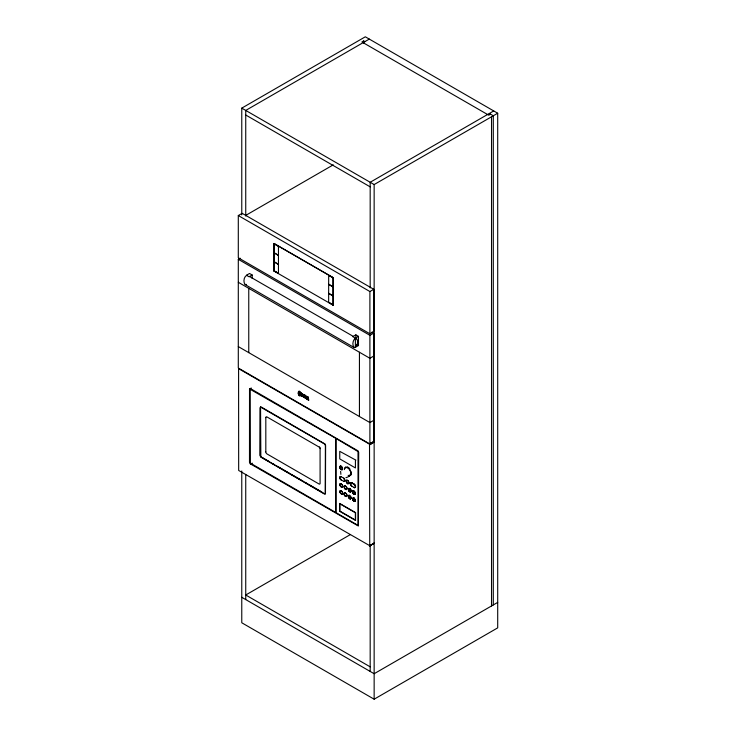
<?xml version="1.0" encoding="UTF-8"?>
<svg xmlns="http://www.w3.org/2000/svg" width="736" height="736" viewBox="0 0 736 736"><rect width="100%" height="100%" fill="white"/><g stroke="black" fill="none" stroke-linecap="round" stroke-linejoin="round"><path stroke-width="1.1" d="M303.775 395.425L303.756 396.52L303.232 396.226M303.214 396.235L303.26 395.039L303.756 395.434M305.753 397.265L306.084 396.06M302.146 395.499L301.65 395.02L302.156 395.609M298.825 394.073L298.88 392.242L298.88 394.146M300.251 393.972C299.837 396.216 300.049 391.543 300.233 393.723M301.236 395.996L301.254 393.042L301.236 395.996L302.349 396.52L302.625 395.922M298.494 392.647L298.466 393.236M302.735 395.002L302.726 395.766M300.435 393.282L299.708 391.791A1.067 0.616 60 0 0 299.147 391.442L298.301 392.711L299.147 395.25A1.067 0.616 60 0 0 299.708 395.6L300.454 394.938L300.454 393.272M260.553 407.339L260.838 456.384M339.876 466.67L340.124 468.584L341.936 469.77M339.774 477.572L339.793 477.002M342.479 469.182L342.516 468.63M342.59 468.234L342.12 469.724M344.356 469.614L344.807 467.857L345.782 467.075M342.599 486.606L342.626 486.054M342.755 486.128L342.461 486.928M342.599 493.571L342.626 493.019M341.946 491.289L342.755 493.092L342.231 494.123M344.209 486.533L344.568 488.373L345.929 489.596M344.88 480.967L343.97 478.188L340.74 476.606M344.209 493.497L344.236 494.923L345.202 496.147M346.812 489.035L346.849 488.492M346.849 495.457L346.674 496.331M346.812 496L346.969 495.53M348.846 483.322L348.882 482.77M350.345 483.672L350.364 483.11M350.492 483.23L350.492 484.04M351.026 491.473L351.063 490.921M351.026 498.438L351.063 497.886M352.48 491.869L352.995 490.848M352.636 491.39L352.664 492.826M352.636 498.364L352.884 499.716M355.451 487.076L355.608 486.588M355.276 493.359L355.102 494.233M355.24 493.902L355.396 493.433M355.24 500.866L355.276 500.324M249.522 389.031L249.486 462.217L250.038 463.68L358.377 526.019L358.699 452.401L358.147 450.938L250.59 388.663L249.522 389.031L251.289 388.01M369.739 545.68L238.676 470.47L238.584 368.635L369.518 444.148L369.739 545.68L374.146 543.131L369.61 545.983M304.824 395.094L305.615 395.931L304.906 396.226M298.476 392.656L298.614 392.168M302.717 395.011C303.526 392.61 305.293 397.219 303.563 397.385M340.602 471.353L340.888 474.352M306.636 398.434L307.206 398.838L306.544 399.114M304.465 395.324L304.419 395.444A1.49 0.856 60 0 0 304.428 395.986A1.086 0.626 60 0 0 304.548 396.419L305.146 397.182M306.204 397.035L307.206 397.035L306.654 396.115M260.443 407.21L260.296 455.391L260.848 456.854L324.502 493.782L325.459 493.672L325.606 445.501L325.054 444.029L261.4 407.1L260.406 407.164M325.238 493.801L325.386 445.63L324.834 444.158L260.627 407.091M339.765 466.734L340.234 466.118M342.341 469.504L342.47 469.007M339.94 476.67L339.692 477.968M339.885 484.159L340.354 483.543M340.133 483.764C339.268 485.098 340.713 487.72 342.341 487.094M340.133 490.737L340.244 492.973L341.716 494.132M344.862 480.792L344.411 481.362M342.59 486.432L341.348 486.864M346.132 480.875L346.601 480.258M346.38 480.479L346.49 482.724L347.962 483.883M344.347 486.202L344.457 488.437L346.27 489.624M342.59 493.396L341.679 493.966L340.133 492.43M351.044 474.987L351.376 472.116M348.836 483.147L348.238 483.736L347.272 483.331M348.708 483.644L348.303 480.967M346.674 489.366L346.803 488.86M350.511 482.77L350.925 485.521M348.56 488.63L349.076 491.243M346.923 495.944L346.454 496.552M348.56 495.604L349.076 498.208M351.017 491.298L350.419 491.887L349.14 491.151M355.562 487.011L354.78 487.738M351.017 498.263L350.419 498.852L349.14 498.116M352.774 498.033L352.884 500.268L354.697 501.455M355.35 493.838L354.881 494.454M355.102 501.198L355.23 500.701M304.446 395.333L304.492 395.278A1.058 0.616 60 0 1 304.713 395.094L304.842 395.085M298.595 392.178L299.046 391.754L299.856 393.024M306.314 396.824L306.176 397.173A1.601 0.92 60 0 0 306.194 397.624L306.59 398.415M298.356 391.607L299.101 391.129A1.233 0.708 60 0 1 299.773 391.515M300.334 395.664L300.352 392.435M305.56 397.035L305.642 397.688A1.518 0.874 60 0 1 305.56 398.102C304.557 398.995 303.996 395.839 305.054 397.606M260.627 407.036L260.075 407.919L260.075 455.51L260.627 456.982L324.282 493.911L325.284 493.847M339.903 466.403L341.228 466.201L342.452 467.746M342.341 469.301L340.897 469.191M345.046 468.17C346.656 466.339 349.076 468.62 349.867 470.184C352.25 473.515 349.591 477.011 345.902 477.71M344.724 481.096L343.822 481.436M340.354 490.516L339.885 492.007M346.674 489.164L344.926 488.713M346.454 489.587C347.824 488.465 346.15 485.355 344.457 486.045M342.571 493.838L341.946 494.224M348.781 488.41L348.45 490.388L350.143 492.034M344.236 493.23L344.862 492.844M344.568 492.945L344.098 494.436M350.667 492.016L350.998 490.038M346.674 496.128L345.561 496.257M350.998 491.731L350.373 492.117M355.414 487.342L354.43 487.71M352.664 491.133L353.289 490.746M348.781 495.374L348.45 497.361L350.143 498.999M355.102 494.031L353.666 493.911M355.102 500.995L353.998 501.124M354.881 501.418L355.35 499.928M246.45 284.409L245.134 284.584C242.981 282.008 243.828 276.672 246.891 275.163L247.452 275.292M341.062 476.772L340.713 476.422M354.016 484.251L351.652 482.687L354.54 484.288M302.367 395.076L302.404 393.944M241.767 214.921L241.767 108.137L365.323 36.8L497.702 113.234L497.702 627.863L374.146 699.2L241.767 622.766L241.767 470.985M364.881 41.639L363.667 40.94L361.9 41.961L488.768 115.202L490.535 114.181M369.297 39.091L245.741 110.428L245.741 216.071M238.298 215.547L242.153 213.32L373.759 289.294L373.759 331.55L369.895 333.776L238.298 257.802L238.298 215.547L369.895 291.53L373.759 289.294M245.741 215.39L333.27 164.855M493.736 110.934L370.18 182.27L370.18 287.914M238.298 259.33L369.895 335.312L369.895 444.001L238.298 368.028L238.298 259.33L240.23 258.216M241.767 108.137L374.146 184.561L497.702 113.234M278.456 246.404L278.456 273.35L274.096 270.839L278.456 273.35M278.456 255.438L274.096 252.77L278.484 255.42M274.096 252.926L274.132 261.786L278.456 264.472M274.132 261.786L278.484 264.454M274.096 261.952L274.132 270.82M252.154 274.988L249.062 276.773L246.45 275.264L249.541 273.479L252.154 274.988L252.154 278.429M333.003 277.914L333.003 304.86L328.642 302.34L328.67 275.384L333.031 277.895M333.003 286.792L328.67 284.262L333.031 286.93M333.003 295.826L328.642 293.314L333.031 295.964M328.642 302.34L333.031 304.842M358.478 336.37L355.865 334.862L352.774 336.646L355.387 338.155L358.478 336.37L358.478 345.561L355.387 347.337L355.387 338.155M369.895 335.312L373.759 333.077L373.759 441.775M299.837 393.364L299.028 392.895L299.856 394.073M299.837 394.441L299.028 393.981L299.028 394.836L298.485 393.226M373.759 356.04L369.895 358.276L238.298 282.293M304.998 396.318L305.357 396.686M308.283 397.109L308.734 400.338L307.768 398.618L307.768 399.786L307.354 399.538L307.372 396.566L308.301 398.204L308.301 397.1L308.283 398.213M307.188 398.857L306.848 398.24M308.292 398.921L308.31 400.071M250.59 464.177L252.356 463.156M373.759 420.339L369.895 422.565L238.298 346.592M369.297 443.946L371.054 442.925M369.408 444.029L373.824 441.48M369.518 444.148L373.925 441.6M369.61 444.277L374.017 441.738M369.674 444.434L374.09 441.885M369.72 444.581L374.136 442.042L369.739 444.728M355.424 460.386L355.424 467.94L339.756 458.896L339.756 451.343L355.865 460.138M344.246 481.399L341.081 480.065L339.83 478.474M354.016 487.398L351.274 485.889M350.18 534.695L245.741 595.001L370.18 666.844M369.408 546.002L374.136 543.26M497.702 602.388L374.146 673.725L241.767 597.292M340.593 466.192L340.124 466.486A1.96 1.132 60 0 0 339.995 467.581M345.34 467.332C349.618 465.75 353.878 475.612 348.57 475.944M342.222 469.669L341.486 469.807M349.232 475.64L349.867 475.419M346.49 480.323L347.962 480.608L348.708 481.951M346.96 480.323L346.49 480.617A1.96 1.132 60 0 0 346.362 480.921M344.926 486.045L344.457 486.34A1.96 1.132 60 0 0 344.328 487.434L344.66 488.318M348.671 495.438L349.416 495.3M349.14 495.448L348.671 495.742A1.96 1.132 60 0 0 348.496 496.414M346.564 496.487L344.752 495.843M354.991 494.39L353.887 494.371M299.984 395.894L299.754 395.913A1.233 0.708 60 0 1 299.083 395.526L298.374 394.211M340.418 466.081L340.897 466.21M348.496 475.576L349.812 475.75M346.785 480.222L347.272 480.35M344.752 485.944L345.23 486.073M342.056 487.195L340.713 486.284M348.965 488.373L350.143 488.759L350.888 490.102M349.444 488.502L348.671 488.778A1.96 1.132 60 0 0 348.542 489.072M353.179 490.811L354.356 491.188L355.35 492.964M353.666 490.94L352.884 491.206A1.96 1.132 60 0 0 352.756 492.301L353.289 493.681M350.483 492.062L349.306 491.676M354.697 494.491L353.179 493.746L352.636 492.274M342.056 494.16L340.538 493.405M348.965 495.337L349.775 495.604M346.27 496.588L344.66 495.282M350.483 499.026L349.306 498.64M354.08 347.484L354.632 347.622C357.705 346.104 358.552 340.768 356.39 338.192L355.838 338.054C352.765 339.572 351.918 344.908 354.08 347.484L245.134 284.584M347.282 466.9L348.146 467.259M340.759 466.109L341.228 466.348M348.146 475.327L349.011 475.686M347.125 480.249L347.604 480.488M351.274 482.531L351.762 482.623M351.311 482.706L354.393 484.49L355.368 486.57M343.491 481.454L343.97 481.546M354.053 487.554L354.54 487.655M340.878 483.534L342.709 485.668M341.348 483.773L340.244 483.911A1.96 1.132 60 0 0 340.115 485.006L340.244 485.447M345.092 485.972L345.561 486.211M349.306 488.4L349.775 488.64M353.519 490.838L353.998 491.078M340.878 490.498L342.571 492.145M341.348 490.746L340.244 490.875A1.96 1.132 60 0 0 340.115 491.97L340.244 492.412M345.092 492.936L345.561 493.019M345.561 493.175L344.457 493.304A1.96 1.132 60 0 0 344.328 494.399L344.457 494.85M349.306 495.365L350.998 497.002M353.519 497.803L353.998 497.886M353.998 498.042L352.884 498.171A1.96 1.132 60 0 0 352.756 499.266M354.356 501.428L353.354 500.554M489.32 113.482L493.295 115.782L493.295 604.937M245.741 115.009L370.18 186.861M333.206 277.693L273.939 243.478L273.939 271.032L333.224 305.238M278.484 246.385L274.096 243.892L274.132 252.752M372.048 332.092L373.759 333.077M249.43 276.442L353.418 336.472M356.739 344.549L358.478 345.561M301.236 393.052L302.386 393.953M261.62 457.222L269.514 461.776M272.467 463.487L274.436 464.628M277.398 466.33L289.23 473.165M291.198 474.306L303.03 481.132M305.008 482.273L307.961 483.984M309.939 485.116L321.77 491.952M306.562 399.105L305.771 397.256M341.228 469.586L340.014 468.041M347.493 480.406L348.192 481.031M351.771 485.953L350.833 484.941M347.604 483.727L346.196 481.224M341.2 479.844L339.922 477.94M349.674 488.557L350.686 489.615M302.735 395.756L303.434 397.293M302.321 395.094L302.606 395.931M349.011 467.903L349.812 468.768M354.43 484.352L355.451 486.174M351.385 485.834L350.511 484.509M343.859 478.244L344.88 480.065M343.822 478.382L344.411 479.136M353.354 493.58L353.63 494.04M345.819 486.386L346.674 487.674M354.356 498.152L355.102 499.505M353.63 501.014L352.774 499.726M345.929 493.295L346.923 495.061M354.89 484.665L355.562 486.11M341.826 466.891L342.341 467.811M340.529 468.952L339.83 467.084M354.586 491.62L355.102 492.54M340.464 479.357L339.94 478.409M350.373 496.156L351.026 497.564M341.946 484.325L342.599 485.723M346.27 493.654L346.785 494.574M340.648 486.376L339.949 484.509M299.966 391.782L300.334 392.444M300.086 392.638C298.66 393.337 301.006 397.054 300.214 392.914M348.873 490.756L348.542 489.872M344.347 494.859L344.568 495.337M300.003 392.914L300.003 394.818M298.669 394.156L298.522 393.53M355.102 492.485L355.24 493.028M355.102 499.45L355.24 499.992M350.364 484.012L350.52 484.564M348.708 481.905L348.846 482.439M350.888 490.056L351.026 490.59M342.341 467.765L342.479 468.298M346.674 487.618L346.812 488.161M346.674 494.638L346.858 495.595M339.793 477.903L339.949 478.455M342.461 492.2L342.599 492.697M298.246 393.806L298.144 392.969M355.424 486.073L355.497 486.652M355.23 492.936L355.286 493.497M355.23 499.9L355.286 500.462M350.308 483.534L350.391 484.104M351.017 490.498L351.072 491.059M351.136 497.499L351.182 497.959M351.017 497.462L351.072 498.024M348.836 482.347L348.892 482.908M346.803 488.069L346.858 488.63M344.862 479.973L344.936 480.544M342.47 468.206L342.525 468.768M342.59 485.631L342.645 486.192M342.59 492.596L342.645 493.157M339.747 477.425L339.82 478.004M491.528 116.794L491.528 605.958M374.146 184.561L374.146 699.2M370.18 545.118L370.18 671.434M369.895 291.53L369.895 333.776M363.667 40.94L363.667 43.24M359.435 352.231L359.435 416.53M355.865 334.862L355.865 339.452M333.206 305.247L333.224 277.684L273.958 243.469L273.958 271.023M265.816 417.625L265.816 451.922M248.759 288.328L248.759 352.627M245.741 474.426L245.741 599.582M319.35 446.954A1.601 0.92 60 0 1 319.764 447.359M320.086 447.893A1.601 0.92 60 0 1 320.289 448.647M265.834 417.634A1.601 0.92 60 0 1 266.92 416.916L318.992 446.991A1.601 0.92 60 0 1 320.077 448.951L320.096 483.258A1.601 0.92 60 0 1 318.992 483.975L266.92 453.891A1.601 0.92 60 0 1 265.834 451.932M304.492 395.278A1.058 0.616 60 0 1 304.732 395.085M304.566 396.41A1.086 0.626 60 0 1 304.428 395.986M302.128 394.432L301.64 393.88L302.11 394.441M250.166 389.298L250.369 463.128L335.754 512.504L335.754 438.316L250.166 389.298M358.046 524.786L357.558 525.09L335.975 512.633L335.975 438.444L358.018 451.564L358.046 524.786M355.589 512.615L339.646 503.415L339.646 511.244L355.589 520.444L355.589 512.615M355.368 512.753L339.857 503.792L339.857 511.106L355.368 520.058L355.368 512.753"/></g></svg>
